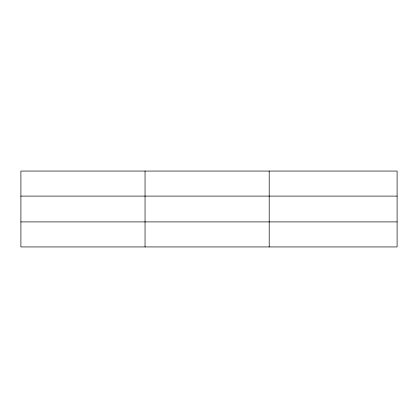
<?xml version="1.0" encoding="UTF-8"?>
<svg xmlns="http://www.w3.org/2000/svg" width="418" height="418" viewBox="0 0 418 418"><rect width="100%" height="100%" fill="white"/><g stroke="black" fill="none" stroke-linecap="round" stroke-linejoin="round"><path stroke-width="0.63" d="M145.046 246.939L145.046 171.061M269.192 246.939L269.192 171.061M397.1 221.901L397.1 246.939L20.9 246.939L20.9 171.061L397.1 171.061L397.1 221.901L20.9 221.901M20.9 196.099L397.1 196.099"/></g></svg>
